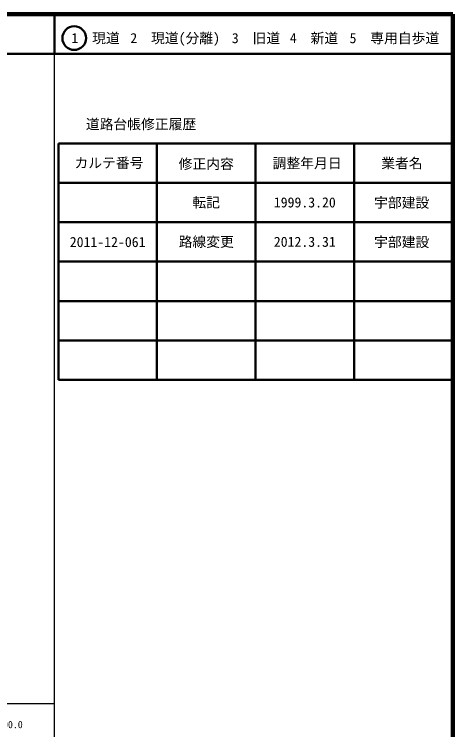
# Model space of a CAD drawing. Units: millimetres on the paper, enlarged 1000 times. Extents: x 39998 to 679975, y 19999 to 379986.
# Drawn here: x 568813 to 679975, y 198350 to 379986 of the extents above; entities that cross this region are included whole.
import ezdxf
from ezdxf.enums import TextEntityAlignment as Align

# ---------------------------------------------------------------- set-up
doc = ezdxf.new("R2010")
doc.units = ezdxf.units.MM
doc.header["$LTSCALE"] = 999.963
for name, color, linetype, lineweight in [('M-TTL', 2, 'Continuous', 140), ('M-TTL-BAND', 7, 'Continuous', 25), ('M-TTL-FRAM', 2, 'Continuous', 50), ('M-TTL-LINE', 7, 'Continuous', 50)]:
    doc.layers.add(name, color=color, linetype=linetype, lineweight=lineweight)
doc.layers.add('M-TTL-TXT', color=7, linetype='Continuous')
doc.styles.add('ＭＳ ゴシック', font='')
doc.styles.get('ＭＳ ゴシック').set_extended_font_data('MS Gothic')

msp = doc.modelspace()

# ---------------------------------------------------------------- linework, layer by layer
at = {"layer": 'M-TTL'}
for p, q in [((679974.8, 379985.9), (39998.5, 379985.9)), ((679974.8, 19999.3), (679974.8, 379985.9))]:
    msp.add_line(p, q, dxfattribs=at)
at = {"layer": 'M-TTL-BAND'}
for p, q in [((578978.5, 19999.3), (578978.5, 369986.3)), ((39998.5, 204992.4), (578978.5, 204992.4))]:
    msp.add_line(p, q, dxfattribs=at)
at = {"layer": 'M-TTL-FRAM'}
for p, q in [((579978.5, 347183.7), (579978.5, 287186)), ((579978.5, 347183.7), (679974.8, 347183.7)), ((579978.5, 287186), (679974.8, 287186))]:
    msp.add_line(p, q, dxfattribs=at)
at = {"layer": 'M-TTL-LINE'}
for p, q in [((578978.5, 379985.9), (578978.5, 369986.3)), ((39998.5, 369986.3), (679974.8, 369986.3)), ((604977.5, 347183.7), (604977.5, 287186)), ((629976.6, 347183.7), (629976.6, 287186)), ((654975.7, 347183.7), (654975.7, 287186)), ((579978.5, 337184.1), (679974.8, 337184.1)), ((579978.5, 327184.5), (679974.8, 327184.5)), ((579978.5, 317184.8), (679974.8, 317184.8)), ((579978.5, 307185.2), (679974.8, 307185.2)), ((579978.5, 297185.6), (679974.8, 297185.6))]:
    msp.add_line(p, q, dxfattribs=at)
msp.add_circle((584009, 373944.1), 2999.9, dxfattribs=at)

# ---------------------------------------------------------------- texts
at = {"layer": 'M-TTL-BAND', "style": 'ＭＳ ゴシック'}
msp.add_text('500.0', height=1833, dxfattribs=at).set_placement((567823.2, 198187.2), align=Align.BOTTOM_CENTER)
at = {"layer": 'M-TTL-TXT', "style": 'ＭＳ ゴシック'}
for s, p in [('1\u3000現道', (589426.2, 373944.1)), ('2\u3000現道(分離)', (609596.1, 373944.1)), ('3\u3000旧道', (630097.8, 373944.1)), ('4\u3000新道', (644800, 373944.1)), ('5\u3000専用自歩道', (665203.6, 373944.1)), ('道路台帳修正履歴', (600946.1, 352100.2)), ('カルテ番号', (592817.4, 342264.5)), ('修正内容', (617485.9, 342009.9)), ('調整年月日', (643065, 342183.9)), ('業者名', (667109.6, 342183.9)), ('転記', (617477.1, 332233.1)), ('1999.3.20', (642476.1, 332233.1)), ('宇部建設', (667052.1, 332176.2)), ('2011-12-061', (592478, 322176.6)), ('路線変更', (617477.1, 322233.5)), ('2012.3.31', (642476.1, 322233.5)), ('宇部建設', (667052.1, 322176.6))]:
    msp.add_text(s, height=2566, dxfattribs=at).set_placement(p, align=Align.MIDDLE_CENTER)

doc.saveas('drawing.dxf')
